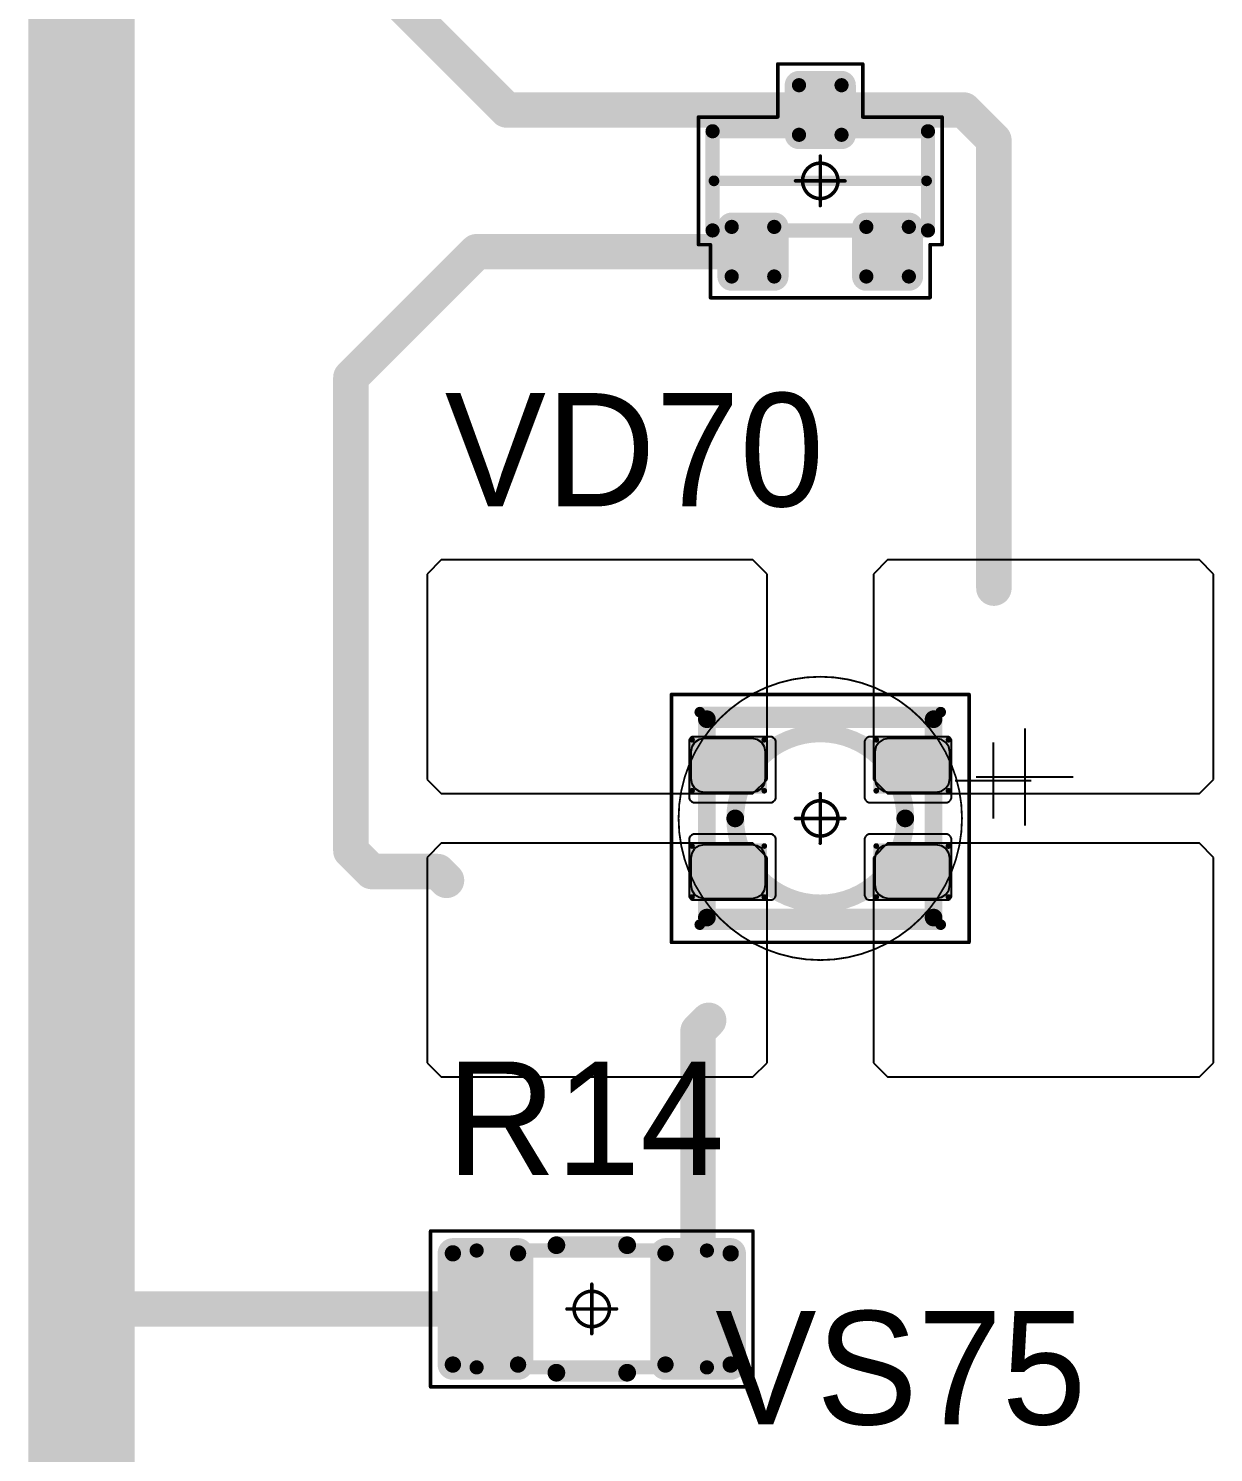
# Model space of a CAD drawing. Header units: millimetres. Extents: x 0 to 400, y 0 to 514.
# Drawn here: x 248.83 to 265.55, y 383.55 to 403.65 of the extents above; entities that cross this region are included whole.
import ezdxf

# ---------------------------------------------------------------- set-up
doc = ezdxf.new("R2010")
doc.units = ezdxf.units.MM
for name, color, linetype in [('Mechanical13', 56, 'Continuous'), ('Mechanical15', 56, 'Continuous'), ('Mechanical2', 216, 'Continuous'), ('TopLayer', 1, 'Continuous'), ('TopOverlay', 2, 'Continuous'), ('TopPaste', 8, 'Continuous'), ('TopSolder', 216, 'Continuous')]:
    doc.layers.add(name, color=color, linetype=linetype)

# ---------------------------------------------------------------- blocks, each defined once
blk = doc.blocks.new('SOT23_112')
at = {"layer": 'Mechanical13', "const_width": 0.2}
for points in [[(-0.7, 1.52), (0.7, 1.52)], [(-0.7, 1.52), (-0.7, -1.52)], [(0.7, 1.52), (0.7, -1.52)], [(-0.7, -1.52), (0.7, -1.52)]]:
    blk.add_lwpolyline(points, dxfattribs=at)
at = {"layer": 'Mechanical13', "const_width": 0.1}
for points in [[(-0.75, 1.52, 1), (-0.65, 1.52, 1)], [(-0.75, 1.52, 1), (-0.65, 1.52, 1)], [(0.65, 1.52, 1), (0.75, 1.52, 1)], [(0.65, 1.52, 1), (0.75, 1.52, 1)], [(-0.75, -1.52, 1), (-0.65, -1.52, 1)], [(-0.75, -1.52, 1), (-0.65, -1.52, 1)], [(0.65, -1.52, 1), (0.75, -1.52, 1)], [(0.65, -1.52, 1), (0.75, -1.52, 1)]]:
    blk.add_lwpolyline(points, format="xyb", close=True, dxfattribs=at)
at = {"layer": 'Mechanical15', "const_width": 0.05}
for points in [[(-0.9, 1.72), (-0.9, 1.55)], [(-0.9, 1.72), (0.9, 1.72)], [(0.9, 1.72), (0.9, 0.6)], [(-1.65, 1.55), (-1.65, -1.55)], [(-1.65, 1.55), (-0.9, 1.55)], [(0.9, 0.6), (1.65, 0.6)], [(1.65, 0.6), (1.65, -0.6)], [(0, 0.35), (0, -0.35)], [(-0.35, 0), (0.35, 0)], [(0.9, -0.6), (1.65, -0.6)], [(0.9, -0.6), (0.9, -1.72)], [(-1.65, -1.55), (-0.9, -1.55)], [(-0.9, -1.55), (-0.9, -1.72)], [(-0.9, -1.72), (0.9, -1.72)]]:
    blk.add_lwpolyline(points, dxfattribs=at)
at = {"layer": 'Mechanical15'}
for points, const_width in [([(-0.913, 1.72, 1), (-0.888, 1.72, 1)], 0.025), ([(-0.913, 1.72, 1), (-0.888, 1.72, 1)], 0.025), ([(0.888, 1.72, 1), (0.913, 1.72, 1)], 0.025), ([(0.888, 1.72, 1), (0.913, 1.72, 1)], 0.025), ([(-1.662, 1.55, 1), (-1.637, 1.55, 1)], 0.025), ([(-1.662, 1.55, 1), (-1.637, 1.55, 1)], 0.025), ([(-0.913, 1.55, 1), (-0.888, 1.55, 1)], 0.025), ([(-0.913, 1.55, 1), (-0.888, 1.55, 1)], 0.025), ([(0.888, 0.6, 1), (0.913, 0.6, 1)], 0.025), ([(0.888, 0.6, 1), (0.913, 0.6, 1)], 0.025), ([(1.637, 0.6, 1), (1.662, 0.6, 1)], 0.025), ([(1.637, 0.6, 1), (1.662, 0.6, 1)], 0.025), ([(0.25, 0, 1), (-0.25, 0, 1)], 0.05), ([(-0.012, 0.35, 1), (0.012, 0.35, 1)], 0.025), ([(-0.362, 0, 1), (-0.337, 0, 1)], 0.025), ([(-0.262, 0, 1), (-0.238, 0, 1)], 0.025), ([(0.238, 0, 1), (0.262, 0, 1)], 0.025), ([(0.337, 0, 1), (0.362, 0, 1)], 0.025), ([(-0.012, -0.35, 1), (0.012, -0.35, 1)], 0.025), ([(0.888, -0.6, 1), (0.913, -0.6, 1)], 0.025), ([(0.888, -0.6, 1), (0.913, -0.6, 1)], 0.025), ([(1.637, -0.6, 1), (1.662, -0.6, 1)], 0.025), ([(1.637, -0.6, 1), (1.662, -0.6, 1)], 0.025), ([(-1.662, -1.55, 1), (-1.637, -1.55, 1)], 0.025), ([(-1.662, -1.55, 1), (-1.637, -1.55, 1)], 0.025), ([(-0.913, -1.55, 1), (-0.888, -1.55, 1)], 0.025), ([(-0.913, -1.55, 1), (-0.888, -1.55, 1)], 0.025), ([(-0.913, -1.72, 1), (-0.888, -1.72, 1)], 0.025), ([(-0.913, -1.72, 1), (-0.888, -1.72, 1)], 0.025), ([(0.888, -1.72, 1), (0.913, -1.72, 1)], 0.025), ([(0.888, -1.72, 1), (0.913, -1.72, 1)], 0.025)]:
    blk.add_lwpolyline(points, format="xyb", close=True, dxfattribs=dict(at, const_width=const_width))
at = {"layer": 'TopLayer', "const_width": 0.1}
for points in [[(-1.4, 1.25, 1), (-1.3, 1.25, 1)], [(-0.7, 1.25, 1), (-0.6, 1.25, 1)], [(-1.4, 0.65, 1), (-1.3, 0.65, 1)], [(-0.7, 0.65, 1), (-0.6, 0.65, 1)], [(0.6, 0.3, 1), (0.7, 0.3, 1)], [(1.3, 0.3, 1), (1.4, 0.3, 1)], [(0.6, -0.3, 1), (0.7, -0.3, 1)], [(1.3, -0.3, 1), (1.4, -0.3, 1)], [(-1.4, -0.65, 1), (-1.3, -0.65, 1)], [(-0.7, -0.65, 1), (-0.6, -0.65, 1)], [(-1.4, -1.25, 1), (-1.3, -1.25, 1)], [(-0.7, -1.25, 1), (-0.6, -1.25, 1)]]:
    blk.add_lwpolyline(points, format="xyb", close=True, dxfattribs=at)
at = {"layer": 'TopLayer'}
for points in [[(-1.45, 1.25), (-1.45, 0.65), (-0.55, 1.25), (-0.55, 0.65)], [(-1.35, 1.35), (-1.35, 0.55), (-0.65, 1.35), (-0.65, 0.55)], [(0.55, 0.3), (0.55, -0.3), (1.45, 0.3), (1.45, -0.3)], [(0.65, 0.4), (0.65, -0.4), (1.35, 0.4), (1.35, -0.4)], [(-1.35, -0.55), (-1.35, -1.35), (-0.65, -0.55), (-0.65, -1.35)], [(-1.45, -0.65), (-1.45, -1.25), (-0.55, -0.65), (-0.55, -1.25)]]:
    blk.add_solid(points, dxfattribs=at)
at = {"layer": 'TopOverlay', "const_width": 0.15}
blk.add_lwpolyline([(0, 1.5), (0, -1.5)], dxfattribs=at)
at = {"layer": 'TopOverlay', "const_width": 0.075}
for points in [[(-0.038, 1.5, 1), (0.038, 1.5, 1)], [(-0.038, -1.5, 1), (0.038, -1.5, 1)]]:
    blk.add_lwpolyline(points, format="xyb", close=True, dxfattribs=at)
at = {"layer": 'TopPaste', "const_width": 0.075}
for points in [[(-1.387, 1.25, 1), (-1.313, 1.25, 1)], [(-0.687, 1.25, 1), (-0.613, 1.25, 1)], [(-1.387, 0.65, 1), (-1.313, 0.65, 1)], [(-0.687, 0.65, 1), (-0.613, 0.65, 1)], [(0.613, 0.3, 1), (0.687, 0.3, 1)], [(1.313, 0.3, 1), (1.387, 0.3, 1)], [(0.613, -0.3, 1), (0.687, -0.3, 1)], [(1.313, -0.3, 1), (1.387, -0.3, 1)], [(-1.387, -0.65, 1), (-1.313, -0.65, 1)], [(-0.687, -0.65, 1), (-0.613, -0.65, 1)], [(-1.387, -1.25, 1), (-1.313, -1.25, 1)], [(-0.687, -1.25, 1), (-0.613, -1.25, 1)]]:
    blk.add_lwpolyline(points, format="xyb", close=True, dxfattribs=at)
at = {"layer": 'TopPaste'}
for points in [[(-1.425, 1.25), (-1.425, 0.65), (-0.575, 1.25), (-0.575, 0.65)], [(-1.35, 1.325), (-1.35, 0.575), (-0.65, 1.325), (-0.65, 0.575)], [(0.575, 0.3), (0.575, -0.3), (1.425, 0.3), (1.425, -0.3)], [(0.65, 0.375), (0.65, -0.375), (1.35, 0.375), (1.35, -0.375)], [(-1.35, -0.575), (-1.35, -1.325), (-0.65, -0.575), (-0.65, -1.325)], [(-1.425, -0.65), (-1.425, -1.25), (-0.575, -0.65), (-0.575, -1.25)]]:
    blk.add_solid(points, dxfattribs=at)
at = {"layer": 'TopSolder', "const_width": 0.202}
for points in [[(-1.451, 1.25, 1), (-1.249, 1.25, 1)], [(-0.751, 1.25, 1), (-0.549, 1.25, 1)], [(-1.451, 0.65, 1), (-1.249, 0.65, 1)], [(-0.751, 0.65, 1), (-0.549, 0.65, 1)], [(0.549, 0.3, 1), (0.751, 0.3, 1)], [(1.249, 0.3, 1), (1.451, 0.3, 1)], [(0.549, -0.3, 1), (0.751, -0.3, 1)], [(1.249, -0.3, 1), (1.451, -0.3, 1)], [(-1.451, -0.65, 1), (-1.249, -0.65, 1)], [(-0.751, -0.65, 1), (-0.549, -0.65, 1)], [(-1.451, -1.25, 1), (-1.249, -1.25, 1)], [(-0.751, -1.25, 1), (-0.549, -1.25, 1)]]:
    blk.add_lwpolyline(points, format="xyb", close=True, dxfattribs=at)
at = {"layer": 'TopSolder'}
for points in [[(-1.35, 1.452), (-1.35, 0.448), (-0.65, 1.452), (-0.65, 0.448)], [(-1.552, 1.25), (-1.552, 0.65), (-0.448, 1.25), (-0.448, 0.65)], [(0.65, 0.502), (0.65, -0.502), (1.35, 0.502), (1.35, -0.502)], [(0.448, 0.3), (0.448, -0.3), (1.552, 0.3), (1.552, -0.3)], [(-1.35, -0.448), (-1.35, -1.452), (-0.65, -0.448), (-0.65, -1.452)], [(-1.552, -0.65), (-1.552, -1.25), (-0.448, -0.65), (-0.448, -1.25)]]:
    blk.add_solid(points, dxfattribs=at)
blk = doc.blocks.new('E65F_285')
at = {"layer": 'Mechanical13'}
for p, q in [((2.441, 1.071), (2.441, 0)), ((1.905, 0.536), (2.976, 0.536))]:
    blk.add_line(p, q, dxfattribs=at)
at = {"layer": 'Mechanical13', "const_width": 0.25}
for points in [[(-1.6, -1.4), (-1.6, 1.4)], [(-1.6, 1.4), (1.6, 1.4)], [(1.6, -1.4), (1.6, 1.4)], [(-1.6, -1.4), (1.6, -1.4)]]:
    blk.add_lwpolyline(points, dxfattribs=at)
at = {"layer": 'Mechanical13'}
for points, const_width in [([(-1.663, 1.4, 1), (-1.538, 1.4, 1)], 0.125), ([(-1.663, 1.4, 1), (-1.538, 1.4, 1)], 0.125), ([(1.537, 1.4, 1), (1.662, 1.4, 1)], 0.125), ([(1.537, 1.4, 1), (1.662, 1.4, 1)], 0.125), ([(1.2, 0, 1), (-1.2, 0, 1)], 0.25), ([(-1.263, 0, 1), (-1.138, 0, 1)], 0.125), ([(1.137, 0, 1), (1.262, 0, 1)], 0.125), ([(-1.663, -1.4, 1), (-1.538, -1.4, 1)], 0.125), ([(-1.663, -1.4, 1), (-1.538, -1.4, 1)], 0.125), ([(1.537, -1.4, 1), (1.662, -1.4, 1)], 0.125), ([(1.537, -1.4, 1), (1.662, -1.4, 1)], 0.125)]:
    blk.add_lwpolyline(points, format="xyb", close=True, dxfattribs=dict(at, const_width=const_width))
at = {"layer": 'Mechanical15', "const_width": 0.05}
for points in [[(-2.1, 1.75), (2.1, 1.75)], [(-2.1, -1.75), (-2.1, 1.75)], [(2.1, -1.75), (2.1, 1.75)], [(0, -0.35), (0, 0.35)], [(0, -0.35), (0, 0.35)], [(-0.35, 0), (0.35, 0)], [(-0.35, 0), (0.35, 0)], [(-2.1, -1.75), (2.1, -1.75)]]:
    blk.add_lwpolyline(points, dxfattribs=at)
at = {"layer": 'Mechanical15'}
for points, const_width in [([(-2.113, 1.75, 1), (-2.088, 1.75, 1)], 0.025), ([(-2.113, 1.75, 1), (-2.088, 1.75, 1)], 0.025), ([(2.087, 1.75, 1), (2.112, 1.75, 1)], 0.025), ([(2.087, 1.75, 1), (2.112, 1.75, 1)], 0.025), ([(0.25, 0, 1), (-0.25, 0, 1)], 0.05), ([(0.25, 0, 1), (-0.25, 0, 1)], 0.05), ([(-0.013, 0.35, 1), (0.012, 0.35, 1)], 0.025), ([(-0.013, 0.35, 1), (0.012, 0.35, 1)], 0.025), ([(-0.363, 0, 1), (-0.338, 0, 1)], 0.025), ([(-0.363, 0, 1), (-0.338, 0, 1)], 0.025), ([(-0.263, 0, 1), (-0.238, 0, 1)], 0.025), ([(-0.263, 0, 1), (-0.238, 0, 1)], 0.025), ([(0.237, 0, 1), (0.262, 0, 1)], 0.025), ([(0.237, 0, 1), (0.262, 0, 1)], 0.025), ([(0.337, 0, 1), (0.362, 0, 1)], 0.025), ([(0.337, 0, 1), (0.362, 0, 1)], 0.025), ([(-0.013, -0.35, 1), (0.012, -0.35, 1)], 0.025), ([(-0.013, -0.35, 1), (0.012, -0.35, 1)], 0.025), ([(-2.113, -1.75, 1), (-2.088, -1.75, 1)], 0.025), ([(-2.113, -1.75, 1), (-2.088, -1.75, 1)], 0.025), ([(2.087, -1.75, 1), (2.112, -1.75, 1)], 0.025), ([(2.087, -1.75, 1), (2.112, -1.75, 1)], 0.025)]:
    blk.add_lwpolyline(points, format="xyb", close=True, dxfattribs=dict(at, const_width=const_width))
at = {"layer": 'TopLayer'}
for p, q in [((-5.35, 3.65), (-5.55, 3.45)), ((-0.95, 3.65), (-5.35, 3.65)), ((-5.35, 3.65), (-5.35, 3.65)), ((-0.75, 3.45), (-0.95, 3.65)), ((0.95, 3.65), (0.75, 3.45)), ((5.35, 3.65), (0.95, 3.65)), ((0.95, 3.65), (0.95, 3.65)), ((5.55, 3.45), (5.35, 3.65)), ((-5.55, 3.45), (-5.55, 3.45)), ((-5.55, 3.45), (-5.55, 0.55)), ((-0.75, 0.55), (-0.75, 3.45)), ((0.75, 3.45), (0.75, 3.45)), ((0.75, 3.45), (0.75, 0.55)), ((5.55, 0.55), (5.55, 3.45)), ((-5.55, 0.55), (-5.35, 0.35)), ((-0.95, 0.35), (-0.75, 0.55)), ((0.75, 0.55), (0.95, 0.35)), ((5.35, 0.35), (5.55, 0.55)), ((-5.35, 0.35), (-0.95, 0.35)), ((0.95, 0.35), (5.35, 0.35)), ((-5.35, -0.35), (-5.55, -0.55)), ((-0.95, -0.35), (-5.35, -0.35)), ((-5.35, -0.35), (-5.35, -0.35)), ((-0.75, -0.55), (-0.95, -0.35)), ((0.95, -0.35), (0.75, -0.55)), ((5.35, -0.35), (0.95, -0.35)), ((0.95, -0.35), (0.95, -0.35)), ((5.55, -0.55), (5.35, -0.35)), ((-5.55, -0.55), (-5.55, -0.55)), ((-5.55, -0.55), (-5.55, -3.45)), ((-0.75, -3.45), (-0.75, -0.55)), ((0.75, -0.55), (0.75, -0.55)), ((0.75, -0.55), (0.75, -3.45)), ((5.55, -3.45), (5.55, -0.55)), ((-5.55, -3.45), (-5.35, -3.65)), ((-0.95, -3.65), (-0.75, -3.45)), ((0.75, -3.45), (0.95, -3.65)), ((5.35, -3.65), (5.55, -3.45)), ((-5.35, -3.65), (-0.95, -3.65)), ((0.95, -3.65), (5.35, -3.65))]:
    blk.add_line(p, q, dxfattribs=at)
at = {"layer": 'TopLayer', "const_width": 0.04}
for points in [[(-1.83, 1.11, 1), (-1.79, 1.11, 1)], [(-0.81, 1.11, 1), (-0.77, 1.11, 1)], [(0.77, 1.11, 1), (0.81, 1.11, 1)], [(1.79, 1.11, 1), (1.83, 1.11, 1)], [(-1.83, 0.39, 1), (-1.79, 0.39, 1)], [(-0.81, 0.39, 1), (-0.77, 0.39, 1)], [(0.77, 0.39, 1), (0.81, 0.39, 1)], [(1.79, 0.39, 1), (1.83, 0.39, 1)], [(-1.83, -0.39, 1), (-1.79, -0.39, 1)], [(-0.81, -0.39, 1), (-0.77, -0.39, 1)], [(0.77, -0.39, 1), (0.81, -0.39, 1)], [(1.79, -0.39, 1), (1.83, -0.39, 1)], [(-1.83, -1.11, 1), (-1.79, -1.11, 1)], [(-0.81, -1.11, 1), (-0.77, -1.11, 1)], [(0.77, -1.11, 1), (0.81, -1.11, 1)], [(1.79, -1.11, 1), (1.83, -1.11, 1)]]:
    blk.add_lwpolyline(points, format="xyb", close=True, dxfattribs=at)
at = {"layer": 'TopLayer'}
for points in [[(-1.85, 1.11), (-1.85, 0.39), (-0.75, 1.11), (-0.75, 0.39)], [(-1.81, 1.15), (-1.81, 0.35), (-0.79, 1.15), (-0.79, 0.35)], [(0.75, 1.11), (0.75, 0.39), (1.85, 1.11), (1.85, 0.39)], [(0.79, 1.15), (0.79, 0.35), (1.81, 1.15), (1.81, 0.35)], [(-1.85, -0.39), (-1.85, -1.11), (-0.75, -0.39), (-0.75, -1.11)], [(-1.81, -0.35), (-1.81, -1.15), (-0.79, -0.35), (-0.79, -1.15)], [(0.75, -0.39), (0.75, -1.11), (1.85, -0.39), (1.85, -1.11)], [(0.79, -0.35), (0.79, -1.15), (1.81, -0.35), (1.81, -1.15)]]:
    blk.add_solid(points, dxfattribs=at)
at = {"layer": 'TopOverlay'}
for p, q in [((2.886, 1.271), (2.886, -0.1)), ((2.2, 0.586), (3.571, 0.586))]:
    blk.add_line(p, q, dxfattribs=at)
at = {"layer": 'TopOverlay', "const_width": 0.15}
for points in [[(-1.7, 1.5), (1.7, 1.5)], [(-1.7, -1.5), (1.7, -1.5)]]:
    blk.add_lwpolyline(points, dxfattribs=at)
at = {"layer": 'TopOverlay', "const_width": 0.075}
for points in [[(-1.738, 1.5, 1), (-1.663, 1.5, 1)], [(1.662, 1.5, 1), (1.737, 1.5, 1)], [(-1.738, -1.5, 1), (-1.663, -1.5, 1)], [(1.662, -1.5, 1), (1.737, -1.5, 1)]]:
    blk.add_lwpolyline(points, format="xyb", close=True, dxfattribs=at)
at = {"layer": 'TopPaste'}
for p, q in [((-1.814, 1.011), (-1.829, 0.938)), ((-1.773, 1.073), (-1.814, 1.011)), ((-1.711, 1.114), (-1.773, 1.073)), ((-1.638, 1.129), (-1.711, 1.114)), ((-0.963, 1.129), (-1.638, 1.129)), ((-0.889, 1.114), (-0.963, 1.129)), ((-0.827, 1.073), (-0.889, 1.114)), ((-0.786, 1.011), (-0.827, 1.073)), ((-0.771, 0.938), (-0.786, 1.011)), ((0.786, 1.011), (0.771, 0.938)), ((0.827, 1.073), (0.786, 1.011)), ((0.889, 1.114), (0.827, 1.073)), ((0.962, 1.129), (0.889, 1.114)), ((1.637, 1.129), (0.962, 1.129)), ((1.711, 1.114), (1.637, 1.129)), ((1.773, 1.073), (1.711, 1.114)), ((1.814, 1.011), (1.773, 1.073)), ((1.829, 0.938), (1.814, 1.011)), ((-1.829, 0.938), (-1.829, 0.563)), ((-0.771, 0.563), (-0.771, 0.938)), ((0.771, 0.938), (0.771, 0.563)), ((1.829, 0.563), (1.829, 0.938)), ((-1.829, 0.563), (-1.814, 0.489)), ((-1.814, 0.489), (-1.773, 0.427)), ((-1.773, 0.427), (-1.711, 0.386)), ((-0.889, 0.386), (-0.827, 0.427)), ((-0.827, 0.427), (-0.786, 0.489)), ((-0.786, 0.489), (-0.771, 0.563)), ((0.771, 0.563), (0.786, 0.489)), ((0.786, 0.489), (0.827, 0.427)), ((0.827, 0.427), (0.889, 0.386)), ((1.711, 0.386), (1.773, 0.427)), ((1.773, 0.427), (1.814, 0.489)), ((1.814, 0.489), (1.829, 0.563)), ((-1.711, 0.386), (-1.638, 0.371)), ((-1.638, 0.371), (-0.963, 0.371)), ((-0.963, 0.371), (-0.889, 0.386)), ((0.889, 0.386), (0.962, 0.371)), ((0.962, 0.371), (1.637, 0.371)), ((1.637, 0.371), (1.711, 0.386)), ((-1.711, -0.386), (-1.773, -0.427)), ((-1.638, -0.371), (-1.711, -0.386)), ((-0.963, -0.371), (-1.638, -0.371)), ((-0.889, -0.386), (-0.963, -0.371)), ((-0.827, -0.427), (-0.889, -0.386)), ((0.889, -0.386), (0.827, -0.427)), ((0.962, -0.371), (0.889, -0.386)), ((1.637, -0.371), (0.962, -0.371)), ((1.711, -0.386), (1.637, -0.371)), ((1.773, -0.427), (1.711, -0.386)), ((-1.814, -0.489), (-1.829, -0.563)), ((-1.829, -0.563), (-1.829, -0.938)), ((-1.773, -0.427), (-1.814, -0.489)), ((-0.786, -0.489), (-0.827, -0.427)), ((-0.771, -0.563), (-0.786, -0.489)), ((-0.771, -0.938), (-0.771, -0.563)), ((0.786, -0.489), (0.771, -0.563)), ((0.771, -0.563), (0.771, -0.938)), ((0.827, -0.427), (0.786, -0.489)), ((1.814, -0.489), (1.773, -0.427)), ((1.829, -0.563), (1.814, -0.489)), ((1.829, -0.938), (1.829, -0.563)), ((-1.829, -0.938), (-1.814, -1.011)), ((-0.786, -1.011), (-0.771, -0.938)), ((0.771, -0.938), (0.786, -1.011)), ((1.814, -1.011), (1.829, -0.938)), ((-1.814, -1.011), (-1.773, -1.073)), ((-1.773, -1.073), (-1.711, -1.114)), ((-1.711, -1.114), (-1.638, -1.129)), ((-1.638, -1.129), (-0.963, -1.129)), ((-0.963, -1.129), (-0.889, -1.114)), ((-0.889, -1.114), (-0.827, -1.073)), ((-0.827, -1.073), (-0.786, -1.011)), ((0.786, -1.011), (0.827, -1.073)), ((0.827, -1.073), (0.889, -1.114)), ((0.889, -1.114), (0.962, -1.129)), ((0.962, -1.129), (1.637, -1.129)), ((1.637, -1.129), (1.711, -1.114)), ((1.711, -1.114), (1.773, -1.073)), ((1.773, -1.073), (1.814, -1.011))]:
    blk.add_line(p, q, dxfattribs=at)
at = {"layer": 'TopSolder'}
for p, q in [((-1.842, 1.129), (-1.85, 1.111)), ((-1.85, 1.111), (-1.85, 1.101)), ((-1.85, 1.101), (-1.85, 1.101)), ((-1.85, 1.101), (-1.85, 0.301)), ((-1.828, 1.143), (-1.842, 1.129)), ((-1.81, 1.151), (-1.828, 1.143)), ((-1.8, 1.151), (-1.81, 1.151)), ((-0.7, 1.151), (-1.8, 1.151)), ((-0.685, 1.151), (-0.7, 1.151)), ((-0.7, 1.151), (-0.7, 1.151)), ((-0.658, 1.139), (-0.685, 1.151)), ((-0.636, 1.118), (-0.658, 1.139)), ((-0.625, 1.09), (-0.636, 1.118)), ((-0.625, 1.076), (-0.625, 1.09)), ((-0.625, 0.301), (-0.625, 1.076)), ((0.636, 1.118), (0.625, 1.09)), ((0.625, 1.09), (0.625, 1.076)), ((0.625, 1.076), (0.625, 1.076)), ((0.625, 1.076), (0.625, 0.301)), ((0.657, 1.139), (0.636, 1.118)), ((0.685, 1.151), (0.657, 1.139)), ((0.7, 1.151), (0.685, 1.151)), ((1.8, 1.151), (0.7, 1.151)), ((1.81, 1.151), (1.8, 1.151)), ((1.8, 1.151), (1.8, 1.151)), ((1.828, 1.143), (1.81, 1.151)), ((1.842, 1.129), (1.828, 1.143)), ((1.85, 1.111), (1.842, 1.129)), ((1.85, 1.101), (1.85, 1.111)), ((1.85, 0.301), (1.85, 1.101)), ((-1.85, 0.301), (-1.85, 0.286)), ((-1.85, 0.286), (-1.839, 0.258)), ((-1.839, 0.258), (-1.818, 0.237)), ((-1.818, 0.237), (-1.79, 0.226)), ((-1.79, 0.226), (-1.775, 0.226)), ((-1.775, 0.226), (-1.775, 0.226)), ((-1.775, 0.226), (-0.7, 0.226)), ((-0.7, 0.226), (-0.685, 0.226)), ((-0.685, 0.226), (-0.658, 0.237)), ((-0.658, 0.237), (-0.636, 0.258)), ((-0.636, 0.258), (-0.625, 0.286)), ((-0.625, 0.286), (-0.625, 0.301)), ((-0.625, 0.301), (-0.625, 0.301)), ((0.625, 0.301), (0.625, 0.286)), ((0.625, 0.286), (0.636, 0.258)), ((0.636, 0.258), (0.657, 0.237)), ((0.657, 0.237), (0.685, 0.226)), ((0.685, 0.226), (0.7, 0.226)), ((0.7, 0.226), (0.7, 0.226)), ((0.7, 0.226), (1.775, 0.226)), ((1.775, 0.226), (1.79, 0.226)), ((1.79, 0.226), (1.817, 0.237)), ((1.817, 0.237), (1.839, 0.258)), ((1.839, 0.258), (1.85, 0.286)), ((1.85, 0.286), (1.85, 0.301)), ((1.85, 0.301), (1.85, 0.301)), ((-1.839, -0.257), (-1.85, -0.285)), ((-1.85, -0.285), (-1.85, -0.299)), ((-1.85, -0.299), (-1.85, -0.299)), ((-1.85, -0.299), (-1.85, -1.099)), ((-1.818, -0.236), (-1.839, -0.257)), ((-1.79, -0.224), (-1.818, -0.236)), ((-1.775, -0.224), (-1.79, -0.224)), ((-0.7, -0.224), (-1.775, -0.224)), ((-0.685, -0.224), (-0.7, -0.224)), ((-0.7, -0.224), (-0.7, -0.224)), ((-0.658, -0.236), (-0.685, -0.224)), ((-0.636, -0.257), (-0.658, -0.236)), ((-0.625, -0.285), (-0.636, -0.257)), ((-0.625, -0.299), (-0.625, -0.285)), ((-0.625, -1.074), (-0.625, -0.299)), ((0.636, -0.257), (0.625, -0.285)), ((0.625, -0.285), (0.625, -0.299)), ((0.625, -0.299), (0.625, -0.299)), ((0.625, -0.299), (0.625, -1.074)), ((0.657, -0.236), (0.636, -0.257)), ((0.685, -0.224), (0.657, -0.236)), ((0.7, -0.224), (0.685, -0.224)), ((1.775, -0.224), (0.7, -0.224)), ((1.79, -0.224), (1.775, -0.224)), ((1.775, -0.224), (1.775, -0.224)), ((1.817, -0.236), (1.79, -0.224)), ((1.839, -0.257), (1.817, -0.236)), ((1.85, -0.285), (1.839, -0.257)), ((1.85, -0.299), (1.85, -0.285)), ((1.85, -1.099), (1.85, -0.299)), ((-1.85, -1.099), (-1.85, -1.109)), ((-1.85, -1.109), (-1.842, -1.128)), ((-1.842, -1.128), (-1.828, -1.142)), ((-1.828, -1.142), (-1.81, -1.149)), ((-1.81, -1.149), (-1.8, -1.149)), ((-1.8, -1.149), (-0.7, -1.149)), ((-1.8, -1.149), (-1.8, -1.149)), ((-0.7, -1.149), (-0.685, -1.149)), ((-0.685, -1.149), (-0.658, -1.138)), ((-0.658, -1.138), (-0.636, -1.117)), ((-0.636, -1.117), (-0.625, -1.089)), ((-0.625, -1.089), (-0.625, -1.074)), ((-0.625, -1.074), (-0.625, -1.074)), ((0.625, -1.074), (0.625, -1.089)), ((0.625, -1.089), (0.636, -1.117)), ((0.636, -1.117), (0.657, -1.138)), ((0.657, -1.138), (0.685, -1.149)), ((0.685, -1.149), (0.7, -1.149)), ((0.7, -1.149), (1.8, -1.149)), ((0.7, -1.149), (0.7, -1.149)), ((1.8, -1.149), (1.81, -1.149)), ((1.81, -1.149), (1.828, -1.142)), ((1.828, -1.142), (1.842, -1.128)), ((1.842, -1.128), (1.85, -1.109)), ((1.85, -1.109), (1.85, -1.099)), ((1.85, -1.099), (1.85, -1.099))]:
    blk.add_line(p, q, dxfattribs=at)
blk = doc.blocks.new('RC1206S_378')
at = {"layer": 'Mechanical13', "const_width": 0.2}
for points in [[(-1.625, 0.825), (-1.625, -0.825)], [(1.625, 0.825), (-1.625, 0.825)], [(1.625, 0.825), (1.625, -0.825)], [(1.625, -0.825), (-1.625, -0.825)]]:
    blk.add_lwpolyline(points, dxfattribs=at)
at = {"layer": 'Mechanical13', "const_width": 0.1}
for points in [[(-1.675, 0.825, 1), (-1.575, 0.825, 1)], [(-1.675, 0.825, 1), (-1.575, 0.825, 1)], [(1.575, 0.825, 1), (1.675, 0.825, 1)], [(1.575, 0.825, 1), (1.675, 0.825, 1)], [(-1.675, -0.825, 1), (-1.575, -0.825, 1)], [(-1.675, -0.825, 1), (-1.575, -0.825, 1)], [(1.575, -0.825, 1), (1.675, -0.825, 1)], [(1.575, -0.825, 1), (1.675, -0.825, 1)]]:
    blk.add_lwpolyline(points, format="xyb", close=True, dxfattribs=at)
at = {"layer": 'Mechanical15', "const_width": 0.05}
for points in [[(-2.275, 1.1), (-2.275, -1.1)], [(2.275, 1.1), (-2.275, 1.1)], [(2.275, 1.1), (2.275, -1.1)], [(0, 0.35), (0, -0.35)], [(0.35, 0), (-0.35, 0)], [(2.275, -1.1), (-2.275, -1.1)]]:
    blk.add_lwpolyline(points, dxfattribs=at)
at = {"layer": 'Mechanical15'}
for points, const_width in [([(-2.287, 1.1, 1), (-2.262, 1.1, 1)], 0.025), ([(-2.287, 1.1, 1), (-2.262, 1.1, 1)], 0.025), ([(2.262, 1.1, 1), (2.287, 1.1, 1)], 0.025), ([(2.262, 1.1, 1), (2.287, 1.1, 1)], 0.025), ([(0.25, 0, 1), (-0.25, 0, 1)], 0.05), ([(-0.012, 0.35, 1), (0.012, 0.35, 1)], 0.025), ([(-0.362, 0, 1), (-0.337, 0, 1)], 0.025), ([(-0.262, 0, 1), (-0.238, 0, 1)], 0.025), ([(0.238, 0, 1), (0.262, 0, 1)], 0.025), ([(0.337, 0, 1), (0.362, 0, 1)], 0.025), ([(-0.012, -0.35, 1), (0.012, -0.35, 1)], 0.025), ([(-2.287, -1.1, 1), (-2.262, -1.1, 1)], 0.025), ([(-2.287, -1.1, 1), (-2.262, -1.1, 1)], 0.025), ([(2.262, -1.1, 1), (2.287, -1.1, 1)], 0.025), ([(2.262, -1.1, 1), (2.287, -1.1, 1)], 0.025)]:
    blk.add_lwpolyline(points, format="xyb", close=True, dxfattribs=dict(at, const_width=const_width))
at = {"layer": 'TopLayer', "const_width": 0.115}
for points in [[(-2.018, 0.785, 1), (-1.903, 0.785, 1)], [(-1.098, 0.785, 1), (-0.983, 0.785, 1)], [(0.983, 0.785, 1), (1.098, 0.785, 1)], [(1.903, 0.785, 1), (2.018, 0.785, 1)], [(-2.018, -0.785, 1), (-1.903, -0.785, 1)], [(-1.098, -0.785, 1), (-0.983, -0.785, 1)], [(0.983, -0.785, 1), (1.098, -0.785, 1)], [(1.903, -0.785, 1), (2.018, -0.785, 1)]]:
    blk.add_lwpolyline(points, format="xyb", close=True, dxfattribs=at)
at = {"layer": 'TopLayer'}
for points in [[(-1.96, -0.9), (-1.04, -0.9), (-1.96, 0.9), (-1.04, 0.9)], [(1.04, -0.9), (1.96, -0.9), (1.04, 0.9), (1.96, 0.9)], [(-2.075, -0.785), (-0.925, -0.785), (-2.075, 0.785), (-0.925, 0.785)], [(0.925, -0.785), (2.075, -0.785), (0.925, 0.785), (2.075, 0.785)]]:
    blk.add_solid(points, dxfattribs=at)
at = {"layer": 'TopOverlay', "const_width": 0.25}
for points in [[(0.5, 0.9), (-0.5, 0.9)], [(0.5, -0.9), (-0.5, -0.9)]]:
    blk.add_lwpolyline(points, dxfattribs=at)
at = {"layer": 'TopOverlay', "const_width": 0.125}
for points in [[(-0.562, 0.9, 1), (-0.437, 0.9, 1)], [(0.437, 0.9, 1), (0.562, 0.9, 1)], [(-0.562, -0.9, 1), (-0.437, -0.9, 1)], [(0.437, -0.9, 1), (0.562, -0.9, 1)]]:
    blk.add_lwpolyline(points, format="xyb", close=True, dxfattribs=at)
at = {"layer": 'TopPaste', "const_width": 0.09}
for points in [[(-2.005, 0.785, 1), (-1.915, 0.785, 1)], [(-1.085, 0.785, 1), (-0.995, 0.785, 1)], [(0.995, 0.785, 1), (1.085, 0.785, 1)], [(1.915, 0.785, 1), (2.005, 0.785, 1)], [(-2.005, -0.785, 1), (-1.915, -0.785, 1)], [(-1.085, -0.785, 1), (-0.995, -0.785, 1)], [(0.995, -0.785, 1), (1.085, -0.785, 1)], [(1.915, -0.785, 1), (2.005, -0.785, 1)]]:
    blk.add_lwpolyline(points, format="xyb", close=True, dxfattribs=at)
at = {"layer": 'TopPaste'}
for points in [[(-1.96, -0.875), (-1.04, -0.875), (-1.96, 0.875), (-1.04, 0.875)], [(1.04, -0.875), (1.96, -0.875), (1.04, 0.875), (1.96, 0.875)], [(-2.05, -0.785), (-0.95, -0.785), (-2.05, 0.785), (-0.95, 0.785)], [(0.95, -0.785), (2.05, -0.785), (0.95, 0.785), (2.05, 0.785)]]:
    blk.add_solid(points, dxfattribs=at)
at = {"layer": 'TopSolder', "const_width": 0.215}
for points in [[(-2.068, 0.785, 1), (-1.853, 0.785, 1)], [(-1.148, 0.785, 1), (-0.933, 0.785, 1)], [(0.933, 0.785, 1), (1.148, 0.785, 1)], [(1.853, 0.785, 1), (2.068, 0.785, 1)], [(-2.068, -0.785, 1), (-1.853, -0.785, 1)], [(-1.148, -0.785, 1), (-0.933, -0.785, 1)], [(0.933, -0.785, 1), (1.148, -0.785, 1)], [(1.853, -0.785, 1), (2.068, -0.785, 1)]]:
    blk.add_lwpolyline(points, format="xyb", close=True, dxfattribs=at)
at = {"layer": 'TopSolder'}
for points in [[(-1.96, -1), (-1.04, -1), (-1.96, 1), (-1.04, 1)], [(1.04, -1), (1.96, -1), (1.04, 1), (1.96, 1)], [(-2.175, -0.785), (-0.825, -0.785), (-2.175, 0.785), (-0.825, 0.785)], [(0.825, -0.785), (2.175, -0.785), (0.825, 0.785), (2.175, 0.785)]]:
    blk.add_solid(points, dxfattribs=at)

msp = doc.modelspace()

# ---------------------------------------------------------------- linework, layer by layer
at = {"layer": 'Mechanical2'}
for points, const_width in [([(262, 392.5, 1), (258, 392.5, 1)], 0.0254), ([(260, 394.5, 1), (260, 394.5, 1)], 0.0005), ([(257.994, 392.5, 1), (258.006, 392.5, 1)], 0.0127), ([(258, 392.5, 1), (258, 392.5, 1)], 0.0005), ([(261.994, 392.5, 1), (262.006, 392.5, 1)], 0.0127), ([(262, 392.5, 1), (262, 392.5, 1)], 0.0005), ([(260, 390.5, 1), (260, 390.5, 1)], 0.0005)]:
    msp.add_lwpolyline(points, format="xyb", close=True, dxfattribs=dict(at, const_width=const_width))
at = {"layer": 'Mechanical2', "const_width": 0.001}
for points in [[(260, 390.5), (260, 394.5)], [(258, 392.5), (262, 392.5)]]:
    msp.add_lwpolyline(points, dxfattribs=at)
at = {"layer": 'TopLayer'}
for points, const_width in [([(249.575, 385.75), (249.575, 441.175)], 1.5), ([(253.5, 404.575), (255.575, 402.5)], 0.5), ([(255.575, 402.5), (260, 402.5)], 0.5), ([(260, 402.5), (262.025, 402.5)], 0.5), ([(262.025, 402.5), (262.45, 402.075)], 0.5), ([(262.45, 395.75), (262.45, 402.075)], 0.5), ([(253.375, 398.725), (255.15, 400.5)], 0.5), ([(255.15, 400.5), (259.05, 400.5)], 0.5), ([(253.375, 392.043), (253.375, 398.725)], 0.5), ([(253.375, 392.043), (253.668, 391.75)], 0.5), ([(253.668, 391.75), (254.6, 391.75)], 0.5), ([(254.6, 391.75), (254.725, 391.625)], 0.5), ([(258.275, 389.5), (258.425, 389.65)], 0.5), ([(258.275, 385.575), (258.275, 389.5)], 0.5), ([(249.575, 288.4), (249.575, 385.75)], 1.5), ([(249.575, 385.75), (249.75, 385.575)], 0.5), ([(249.75, 385.575), (255.275, 385.575)], 0.5)]:
    msp.add_lwpolyline(points, dxfattribs=dict(at, const_width=const_width))
for points, const_width in [([(255.45, 402.5, 1), (255.7, 402.5, 1)], 0.25), ([(255.45, 402.5, 1), (255.7, 402.5, 1)], 0.25), ([(259.875, 402.5, 1), (260.125, 402.5, 1)], 0.25), ([(259.875, 402.5, 1), (260.125, 402.5, 1)], 0.25), ([(261.9, 402.5, 1), (262.15, 402.5, 1)], 0.25), ([(261.9, 402.5, 1), (262.15, 402.5, 1)], 0.25), ([(262.325, 402.075, 1), (262.575, 402.075, 1)], 0.25), ([(262.325, 402.075, 1), (262.575, 402.075, 1)], 0.25), ([(255.025, 400.5, 1), (255.275, 400.5, 1)], 0.25), ([(255.025, 400.5, 1), (255.275, 400.5, 1)], 0.25), ([(258.925, 400.5, 1), (259.175, 400.5, 1)], 0.25), ([(253.25, 398.725, 1), (253.5, 398.725, 1)], 0.25), ([(253.25, 398.725, 1), (253.5, 398.725, 1)], 0.25), ([(262.325, 395.75, 1), (262.575, 395.75, 1)], 0.25), ([(253.25, 392.043, 1), (253.5, 392.043, 1)], 0.25), ([(253.25, 392.043, 1), (253.5, 392.043, 1)], 0.25), ([(253.543, 391.75, 1), (253.793, 391.75, 1)], 0.25), ([(253.543, 391.75, 1), (253.793, 391.75, 1)], 0.25), ([(254.475, 391.75, 1), (254.725, 391.75, 1)], 0.25), ([(254.475, 391.75, 1), (254.725, 391.75, 1)], 0.25), ([(254.6, 391.625, 1), (254.85, 391.625, 1)], 0.25), ([(258.3, 389.65, 1), (258.55, 389.65, 1)], 0.25), ([(258.15, 389.5, 1), (258.4, 389.5, 1)], 0.25), ([(258.15, 389.5, 1), (258.4, 389.5, 1)], 0.25), ([(249.2, 385.75, 1), (249.95, 385.75, 1)], 0.75), ([(249.2, 385.75, 1), (249.95, 385.75, 1)], 0.75), ([(249.45, 385.75, 1), (249.7, 385.75, 1)], 0.25), ([(249.625, 385.575, 1), (249.875, 385.575, 1)], 0.25), ([(249.625, 385.575, 1), (249.875, 385.575, 1)], 0.25), ([(255.15, 385.575, 1), (255.4, 385.575, 1)], 0.25), ([(258.15, 385.575, 1), (258.4, 385.575, 1)], 0.25)]:
    msp.add_lwpolyline(points, format="xyb", close=True, dxfattribs=dict(at, const_width=const_width))

# ---------------------------------------------------------------- block references
for name, p, rotation in [('SOT23_112', (260, 401.5), 90), ('E65F_285', (260, 392.5), 360), ('RC1206S_378', (256.775, 385.575), 180)]:
    msp.add_blockref(name, p, dxfattribs=dict(rotation=rotation))

# ---------------------------------------------------------------- texts
at = {"layer": 'TopOverlay'}
for s, p in [('VD70', (254.701, 396.905)), ('R14', (254.724, 387.468)), ('VS75', (258.519, 383.945))]:
    msp.add_text(s, height=1.6, dxfattribs=at).set_placement(p)

doc.saveas('drawing.dxf')
